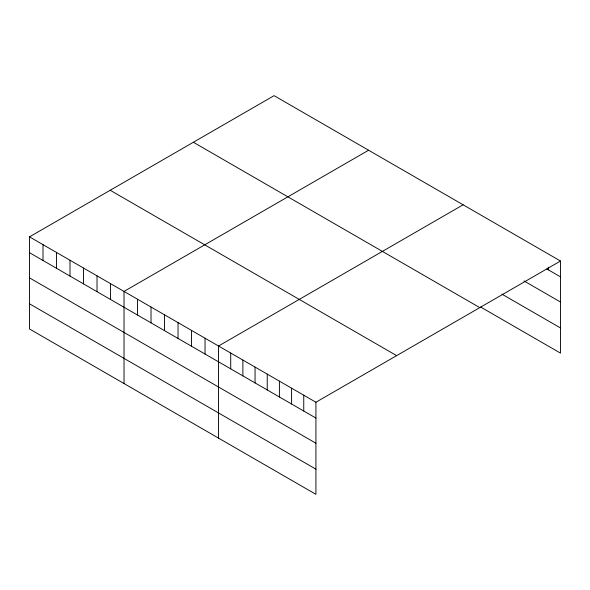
<?xml version="1.0" encoding="UTF-8"?>
<svg xmlns="http://www.w3.org/2000/svg" width="590" height="590" viewBox="0 0 590 590"><rect width="100%" height="100%" fill="white"/><g stroke="black" fill="none" stroke-linecap="round" stroke-linejoin="round"><path stroke-width="0.89" d="M29.5 236.863L315.923 402.233L315.923 494.339L29.5 328.977L29.5 236.863L274.077 95.661L560.5 261.023L560.5 353.137L480.614 307.014M368.595 150.229L124.018 291.438L124.018 383.544M463.113 204.804L218.543 346.006L218.543 438.119M315.923 402.233L560.5 261.023M546.805 268.952L560.5 276.858M523.979 280.943L560.5 302.028M501.92 294.144L560.5 327.966M193.365 142.256L479.788 307.626M110.212 190.268L396.635 355.63M29.5 252.69L315.923 418.059M29.5 277.868L315.923 443.23M29.5 303.798L315.923 469.168M548.324 267.189L548.324 269.829M303.754 395.204L303.754 411.031M291.578 388.176L291.578 404.002M279.409 381.147L279.409 396.974M267.233 374.119L267.233 389.946M255.057 367.091L255.057 382.917M242.888 360.062L242.888 375.889M230.712 353.034L230.712 368.861M205.04 338.21L205.04 354.037M191.536 330.415L191.536 346.242M178.033 322.619L178.033 338.446M164.529 314.824L164.529 330.651M151.025 307.029L151.025 322.855M137.522 299.233L137.522 315.06M110.514 283.635L110.514 299.469M97.018 275.84L97.018 291.674M83.514 268.044L83.514 283.879M70.011 260.249L70.011 276.083M56.507 252.454L56.507 268.288M43.004 244.658L43.004 260.492"/></g></svg>
